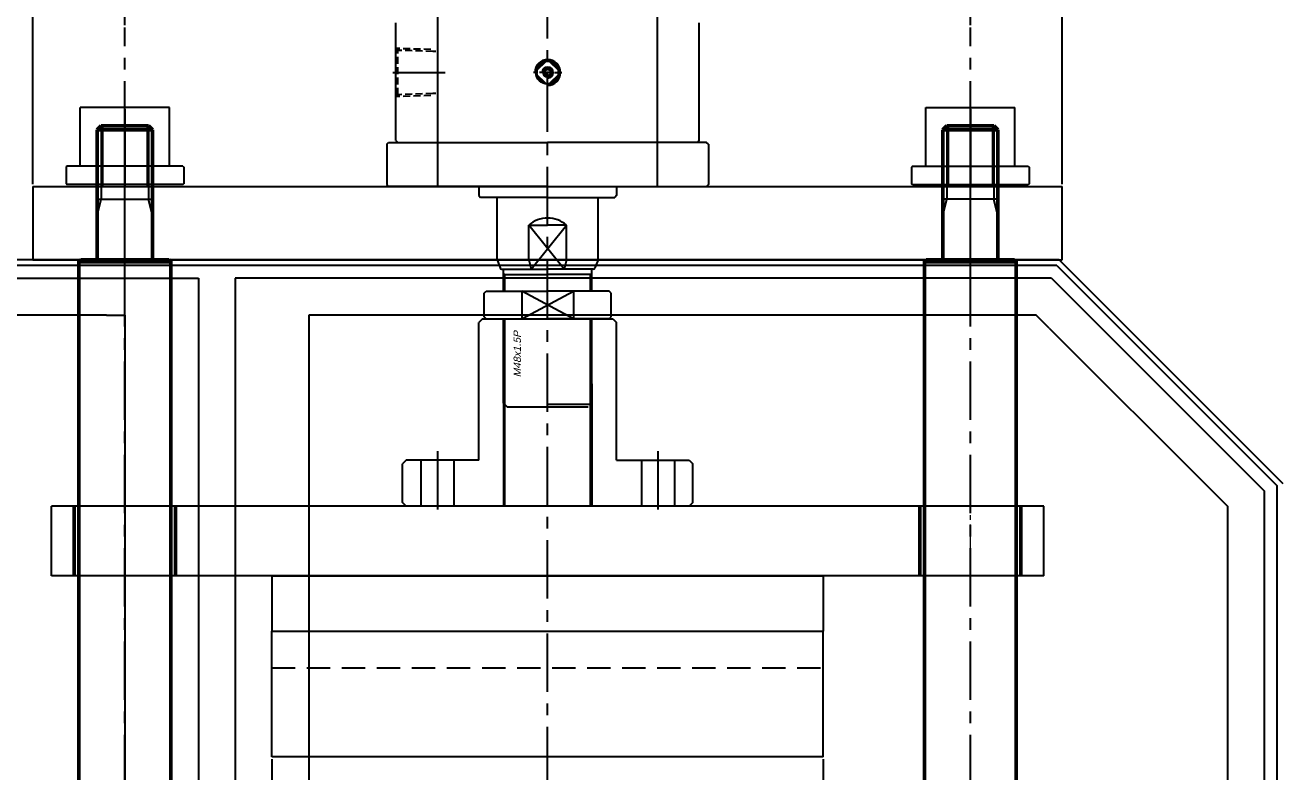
# Model space of a CAD drawing. Header units: millimetres. Extents: x 30636 to 38225, y -21023 to -5848.
# Drawn here: x 34709 to 35393, y -8483 to -8076 of the extents above; entities that cross this region are included whole.
import ezdxf

# ---------------------------------------------------------------- set-up
doc = ezdxf.new("R2010")
doc.units = ezdxf.units.MM
for name, pattern in [('CENTER', [50.8, 31.75, -6.35, 6.35, -6.35]), ('CENTER2', [28.575, 19.05, -3.175, 3.175, -3.175]), ('CENTERX2', [20.32, 12.7, -2.54, 2.54, -2.54]), ('DASHED', [19.05, 12.7, -6.35]), ('HIDDEN', [0.375, 0.25, -0.125])]:
    doc.linetypes.add(name, pattern=pattern)
doc.layers.add('C', color=1, linetype='CENTER2')
for name, color, linetype, lineweight in [('CENTER', 1, 'CENTERX2', 0), ('thread', 3, 'Continuous', 25), ('vis', 1, 'Continuous', 50)]:
    doc.layers.add(name, color=color, linetype=linetype, lineweight=lineweight)
doc.styles.add('ADESK1', font='simplex.shx')
doc.styles.get("Standard").update_dxf_attribs({"font": 'arial.ttf', "oblique": 15, "height": 10})
doc.dimstyles.new('ISO-25', dxfattribs={"dimtxt": 10, "dimasz": 2.5, "dimexe": 1.25, "dimexo": 0.625, "dimtad": 1, "dimtxsty": 'Standard', "dimcen": 2.5, "dimclrd": 1, "dimclre": 1, "dimclrt": 1, "dimadec": 0, "dimazin": 0, "dimtfac": 1, "dimtmove": 0, "dimatfit": 3, "dimfxl": 1, "dimtfillclr": 1, "dimarcsym": 0})

# ---------------------------------------------------------------- blocks, each defined once
blk = doc.blocks.new('*D1135')
at = {"color": 1, "lineweight": -2, "transparency": 16777216}
for p, q in [((34713.25, -8162.73), (34713.25, -7654.17)), ((34718.25, -7656.67), (35268.25, -7656.67)), ((35273.25, -8162.73), (35273.25, -7654.17))]:
    blk.add_line(p, q, dxfattribs=at)
at = {"color": 1, "transparency": 16777216}
for points in [[(34718.25, -7655.84), (34718.25, -7657.51), (34713.25, -7656.67)], [(35268.25, -7655.84), (35268.25, -7657.51), (35273.25, -7656.67)]]:
    blk.add_solid(points, dxfattribs=at)
at = {"layer": 'Defpoints', "color": 0, "transparency": 16777216}
for p in [(35273.25, -7656.67), (34713.25, -8163.98), (35273.25, -8163.98)]:
    blk.add_point(p, dxfattribs=at)
at = {"color": 1, "transparency": 16777216, "insert": (34993.25, -7645.42), "char_height": 20, "attachment_point": 5, "style": 'ADESK1'}
blk.add_mtext('560', dxfattribs=at)
blk = doc.blocks.new('*D1136')
at = {"color": 1, "lineweight": -2, "transparency": 16777216}
for p, q in [((34763.25, -8076.17), (34763.25, -7714.82)), ((34768.25, -7717.32), (35218.25, -7717.32)), ((35223.25, -8076.17), (35223.25, -7714.82))]:
    blk.add_line(p, q, dxfattribs=at)
at = {"color": 1, "transparency": 16777216}
for points in [[(34768.25, -7716.48), (34768.25, -7718.15), (34763.25, -7717.32)], [(35218.25, -7716.48), (35218.25, -7718.15), (35223.25, -7717.32)]]:
    blk.add_solid(points, dxfattribs=at)
at = {"layer": 'Defpoints', "color": 0, "transparency": 16777216}
for p in [(35223.25, -7717.32), (34763.25, -8077.42), (35223.25, -8077.42)]:
    blk.add_point(p, dxfattribs=at)
at = {"color": 1, "transparency": 16777216, "insert": (34993.25, -7706.07), "char_height": 20, "attachment_point": 5, "style": 'ADESK1'}
blk.add_mtext('460', dxfattribs=at)
blk = doc.blocks.new('*D1141')
at = {"color": 1, "lineweight": -2, "transparency": 16777216}
for p, q in [((34843.25, -8475.73), (34843.25, -8527.72)), ((35143.25, -8475.73), (35143.25, -8527.72)), ((34848.25, -8525.22), (35138.25, -8525.22))]:
    blk.add_line(p, q, dxfattribs=at)
at = {"color": 1, "transparency": 16777216}
for points in [[(34848.25, -8524.39), (34848.25, -8526.06), (34843.25, -8525.22)], [(35138.25, -8524.39), (35138.25, -8526.06), (35143.25, -8525.22)]]:
    blk.add_solid(points, dxfattribs=at)
at = {"layer": 'Defpoints', "color": 0, "transparency": 16777216}
for p in [(34843.25, -8474.48), (35143.25, -8474.48), (35143.25, -8525.22)]:
    blk.add_point(p, dxfattribs=at)
at = {"color": 1, "transparency": 16777216, "insert": (34993.25, -8513.97), "char_height": 20, "attachment_point": 5, "style": 'ADESK1'}
blk.add_mtext('300', dxfattribs=at)

msp = doc.modelspace()

# ---------------------------------------------------------------- linework, layer by layer
at = {"color": 1, "linetype": 'CENTER'}
for p, q in [((34993.24794, -8743.79799), (34993.24794, -7778.98138)), ((34993.24794, -8743.79799), (34993.24794, -7778.98138)), ((34763.24794, -9357.72667), (34763.24794, -8077.41833)), ((35223.24794, -9357.72667), (35223.24794, -8077.41833)), ((34763.24794, -8168.30351), (34763.24794, -8116.68262)), ((35223.24794, -8168.30351), (35223.24794, -8116.68262)), ((34763.24794, -8208.98138), (34763.24794, -8158.98138)), ((35223.24794, -8208.98138), (35223.24794, -8158.98138)), ((34933.24791, -8307.98138), (34933.24791, -8342.98138)), ((35053.24798, -8307.98138), (35053.24798, -8342.98138))]:
    msp.add_line(p, q, dxfattribs=at)
for p, q in [((34910.74794, -8138.98138), (34910.74794, -8074.98138)), ((35075.74794, -8138.98138), (35075.74794, -8074.98138)), ((34992.05762, -8096.10064), (34987.3672, -8100.79105)), ((34999.12868, -8100.79105), (34994.43827, -8096.10064)), ((34992.05762, -8107.86212), (34987.3672, -8103.17171)), ((34999.12868, -8103.17171), (34994.43827, -8107.86212)), ((34763.24794, -8121.98138), (34763.24794, -8163.98138)), ((35223.24794, -8121.98138), (35223.24794, -8163.98138)), ((34905.74794, -8140.98138), (34906.74794, -8139.98138)), ((34905.74794, -8140.98138), (34905.74794, -8162.98138)), ((34906.74794, -8139.98138), (34993.24794, -8139.98138)), ((34910.74794, -8138.98138), (34911.74794, -8139.98138)), ((35079.74794, -8139.98138), (34993.24794, -8139.98138)), ((35075.74794, -8138.98138), (35074.74794, -8139.98138)), ((35080.74794, -8140.98138), (35079.74794, -8139.98138)), ((35080.74794, -8140.98138), (35080.74794, -8162.98138)), ((34905.74794, -8162.98138), (34906.74794, -8163.98138)), ((35080.74794, -8162.98138), (35079.74794, -8163.98138)), ((34993.24794, -8163.98138), (34906.74794, -8163.98138)), ((34955.74794, -8163.98138), (34955.74794, -8168.98138)), ((34955.74794, -8168.98138), (34956.74794, -8169.98138)), ((34993.24794, -8163.98138), (35079.74794, -8163.98138)), ((35030.74794, -8168.98138), (35029.74794, -8169.98138)), ((35030.74794, -8163.98138), (35030.74794, -8168.98138)), ((34982.95231, -8203.98138), (34984.29206, -8208.98138)), ((35003.54357, -8203.98138), (35002.20383, -8208.98138)), ((34969.24794, -8220.98138), (34969.24794, -8208.98138)), ((35017.24794, -8220.98138), (35017.24794, -8208.98138)), ((34969.99794, -8211.98138), (34969.24794, -8211.30503)), ((35016.49794, -8211.98138), (35017.24794, -8211.30503)), ((34958.74794, -8221.98138), (34959.74794, -8220.98138)), ((34958.74794, -8234.98138), (34958.74794, -8221.98138)), ((34959.74794, -8220.98138), (34993.24794, -8220.98138)), ((34979.1767, -8220.98138), (34979.1767, -8235.98138)), ((35026.74794, -8220.98138), (34993.24794, -8220.98138)), ((35007.31919, -8220.98138), (35007.31919, -8235.98138)), ((35027.74794, -8221.98138), (35026.74794, -8220.98138)), ((35027.74794, -8234.98138), (35027.74794, -8221.98138)), ((34959.74794, -8235.98138), (34958.74794, -8234.98138)), ((34959.74794, -8235.98138), (34993.24794, -8235.98138)), ((34969.24794, -8281.98138), (34969.24794, -8235.98138)), ((35026.74794, -8235.98138), (34993.24794, -8235.98138)), ((35017.24794, -8281.98138), (35017.24794, -8235.98138)), ((35026.74794, -8235.98138), (35027.74794, -8234.98138)), ((34969.24794, -8281.98138), (34971.24794, -8283.98138)), ((34971.24794, -8283.98138), (35015.24794, -8283.98138)), ((35016.49794, -8282.73138), (34993.24794, -8282.73138))]:
    msp.add_line(p, q)
at = {"color": 4, "linetype": 'HIDDEN', "ltscale": 15}
for p, q in [((34929.73589, -8089.48051), (34910.74794, -8088.88714)), ((34911.74794, -8089.91888), (34910.74794, -8088.88714)), ((34930.74794, -8090.51263), (34911.74794, -8089.91888)), ((34911.74794, -8114.04388), (34911.74794, -8089.91888)), ((34932.42958, -8090.48138), (34930.74794, -8090.48138)), ((34911.74794, -8114.04388), (34910.74794, -8115.07562)), ((34929.73589, -8114.48224), (34910.74794, -8115.07562)), ((34930.74794, -8113.45013), (34911.74794, -8114.04388)), ((34932.42958, -8113.48138), (34930.74794, -8113.48138))]:
    msp.add_line(p, q, dxfattribs=at)
at = {"color": 4}
for p, q in [((34738.99923, -8153.00475), (34738.99923, -8121.00475)), ((34787.49665, -8121.00475), (34738.99923, -8121.00475)), ((34787.49665, -8153.00475), (34787.49665, -8121.00475)), ((35198.99923, -8153.00475), (35198.99923, -8121.00475)), ((35198.99923, -8121.00475), (35247.49665, -8121.00475)), ((35247.49665, -8153.00475), (35247.49665, -8121.00475)), ((34731.74794, -8153.00475), (34731.24794, -8153.50475)), ((34794.74794, -8153.00475), (34731.74794, -8153.00475)), ((34794.74794, -8153.00475), (34795.24794, -8153.50475)), ((35191.74794, -8153.00475), (35191.24794, -8153.50475)), ((35191.74794, -8153.00475), (35254.74794, -8153.00475)), ((35254.74794, -8153.00475), (35255.24794, -8153.50475)), ((34731.24794, -8162.50475), (34731.74794, -8163.00475)), ((34794.74794, -8163.00475), (34731.74794, -8163.00475)), ((34794.74794, -8163.00475), (34795.24794, -8162.50475)), ((35191.74794, -8163.00475), (35191.24794, -8162.50475)), ((35191.74794, -8163.00475), (35254.74794, -8163.00475)), ((35255.24794, -8162.50475), (35254.74794, -8163.00475)), ((34359.14744, -8213.98138), (34803.24794, -8213.98138)), ((34803.24794, -8213.98138), (34803.24794, -8787.98136)), ((34823.24794, -8213.98138), (34823.24794, -8787.98136)), ((35267.34845, -8213.98138), (34823.24794, -8213.98138)), ((35267.34845, -8213.98138), (35376.17688, -8322.80981)), ((35376.17688, -8322.80981), (35383.24794, -8329.88087)), ((35383.24794, -8777.98136), (35383.24794, -8329.88087))]:
    msp.add_line(p, q, dxfattribs=at)
at = {"color": 0}
for p, q in [((34751.12359, -8131.98138), (34751.12359, -8163.98138)), ((34775.3723, -8131.98138), (34775.3723, -8163.98138)), ((35211.12359, -8131.98138), (35211.12359, -8163.98138)), ((35235.3723, -8131.98138), (35235.3723, -8163.98138)), ((34969.24794, -8271.48138), (34969.24794, -8337.98138)), ((35017.24794, -8271.48138), (35017.24794, -8337.98138))]:
    msp.add_line(p, q, dxfattribs=at)
at = {"color": 4, "linetype": 'CENTER'}
for p, q in [((34731.24794, -8153.50475), (34731.24794, -8162.50475)), ((34795.24794, -8153.50475), (34795.24794, -8162.50475)), ((35191.24794, -8153.50475), (35191.24794, -8162.50475)), ((35255.24794, -8153.50475), (35255.24794, -8162.50475))]:
    msp.add_line(p, q, dxfattribs=at)
at = {"color": 3}
for p, q in [((34713.24794, -8163.98138), (34713.24794, -8203.98138)), ((34713.24794, -8163.98138), (35273.24794, -8163.98138)), ((35273.24794, -8203.98138), (35273.24794, -8163.98138)), ((34713.24794, -8203.98138), (35273.24794, -8203.98138)), ((34969.99794, -8220.98138), (34969.99794, -8211.98138)), ((35016.49794, -8220.98138), (35016.49794, -8211.98138)), ((35007.31919, -8235.98138), (34979.1767, -8220.98138)), ((34979.1767, -8235.98138), (35007.31919, -8220.98138)), ((34969.99794, -8337.98138), (34969.99794, -8235.98138)), ((35016.49794, -8337.98138), (35016.49794, -8235.98138)), ((35263.24794, -8337.98138), (34723.24794, -8337.98138)), ((34723.24794, -8375.98138), (34723.24794, -8337.98138)), ((35263.24794, -8375.98138), (35263.24794, -8337.98138)), ((35263.24794, -8375.98138), (34723.24794, -8375.98138))]:
    msp.add_line(p, q, dxfattribs=at)
at = {"color": 2}
for p, q in [((34748.24794, -8203.98138), (34748.24794, -8163.98138)), ((34778.24794, -8203.98138), (34778.24794, -8163.98138)), ((35208.24794, -8203.98138), (35208.24794, -8163.98138)), ((35238.24794, -8203.98138), (35238.24794, -8163.98138)), ((34843.24794, -8375.98138), (34843.24794, -8405.98138)), ((35143.24794, -8375.98138), (35143.24794, -8405.98138)), ((34843.24794, -8474.48138), (34843.24794, -8405.98138)), ((34843.24794, -8405.98138), (35143.24794, -8405.98138)), ((35143.24794, -8474.48138), (35143.24794, -8405.98138)), ((35143.24794, -8474.48138), (34843.24794, -8474.48138))]:
    msp.add_line(p, q, dxfattribs=at)
at = {"color": 7}
for p, q in [((34993.24794, -8169.98138), (34956.74794, -8169.98138)), ((34965.74794, -8203.98138), (34965.74794, -8169.98138)), ((34993.24794, -8169.98138), (35029.74794, -8169.98138)), ((35020.74794, -8203.98138), (35020.74794, -8169.98138)), ((34982.95231, -8184.98138), (34993.24794, -8184.98138)), ((34982.95231, -8203.98138), (34982.95231, -8184.98138)), ((35003.54357, -8184.98138), (34993.24794, -8184.98138)), ((35003.54357, -8203.98138), (35003.54357, -8184.98138)), ((34965.74794, -8203.98138), (34967.4965, -8208.35277)), ((35020.74794, -8203.98138), (35018.99939, -8208.35277)), ((34968.42498, -8208.98138), (34993.24794, -8208.98138)), ((35018.07091, -8208.98138), (34993.24794, -8208.98138)), ((34969.99794, -8211.98138), (34993.24794, -8211.98138)), ((35016.49794, -8211.98138), (34993.24794, -8211.98138))]:
    msp.add_line(p, q, dxfattribs=at)
at = {"color": 1}
for p, q in [((35002.20383, -8208.98138), (34982.95231, -8184.98138)), ((34984.29206, -8208.98138), (35003.54357, -8184.98138))]:
    msp.add_line(p, q, dxfattribs=at)
at = {"color": 5}
for p, q in [((35271.49058, -8203.98138), (34355.0053, -8203.98138)), ((35271.49058, -8203.98138), (35393.24794, -8325.73874)), ((35270.24794, -8206.98138), (34356.24794, -8206.98138)), ((35270.24794, -8206.98138), (35390.24794, -8326.98138)), ((34753.24794, -8233.98138), (34377.43171, -8233.98138)), ((34753.24794, -8233.98138), (34763.24794, -8233.98138)), ((34763.24794, -8233.98138), (34763.24794, -8767.98136)), ((34863.24794, -8233.98138), (34863.24794, -8767.98136)), ((34873.24794, -8233.98138), (34863.24794, -8233.98138)), ((35259.06418, -8233.98138), (34873.24794, -8233.98138)), ((35266.13524, -8241.05245), (35259.06418, -8233.98138)), ((35266.13524, -8241.05245), (35356.17688, -8331.09408)), ((35390.24794, -8797.98136), (35390.24794, -8326.98138)), ((35356.17688, -8331.09408), (35363.24794, -8338.16515)), ((35363.24794, -8757.98136), (35363.24794, -8338.16515))]:
    msp.add_line(p, q, dxfattribs=at)
at = {"color": 6}
for p, q in [((34957.74791, -8235.98138), (34955.74791, -8237.98138)), ((34955.74791, -8312.98138), (34955.74791, -8237.98138)), ((34957.74791, -8235.98138), (35028.74798, -8235.98138)), ((35028.74798, -8235.98138), (35030.74798, -8237.98138)), ((35030.74798, -8312.98138), (35030.74798, -8237.98138)), ((34916.24791, -8312.98138), (34914.24791, -8314.98138)), ((34955.74791, -8312.98138), (34916.24791, -8312.98138)), ((34924.24791, -8312.98138), (34924.24791, -8337.98138)), ((34942.24791, -8312.98138), (34942.24791, -8337.98138)), ((35030.74798, -8312.98138), (35070.24798, -8312.98138)), ((35044.24798, -8312.98138), (35044.24798, -8337.98138)), ((35062.24798, -8312.98138), (35062.24798, -8337.98138)), ((35070.24798, -8312.98138), (35072.24798, -8314.98138)), ((34914.24791, -8335.98138), (34914.24791, -8314.98138)), ((35072.24798, -8335.98138), (35072.24798, -8314.98138)), ((34916.24791, -8337.98138), (34914.24791, -8335.98138)), ((35070.86455, -8337.98138), (34916.86449, -8337.98138)), ((35072.24798, -8335.98138), (35070.24798, -8337.98138)), ((34843.24794, -8375.98138), (35143.24794, -8375.98138))]:
    msp.add_line(p, q, dxfattribs=at)
at = {"color": 2, "linetype": 'DASHED'}
msp.add_line((34843.24794, -8425.98138), (35143.24794, -8425.98138), dxfattribs=at)
msp.add_lwpolyline([(34991.74794, -8102.8474), (34993.24794, -8103.71343), (34994.74794, -8102.8474), (34994.74794, -8101.11535), (34993.24794, -8100.24933), (34991.74794, -8101.11535)], close=True)
at = {"color": 7}
for points in [[(34965.74794, -8203.98138), (34982.95231, -8203.98138)], [(35020.74794, -8203.98138), (35003.54357, -8203.98138)]]:
    msp.add_lwpolyline(points, dxfattribs=at)
for radius in [6.35, 2.5]:
    msp.add_circle((34993.24794, -8101.98138), radius)
at = {"color": 3}
for radius, start, end in [(7, 90, 180), (3, 270, 180), (7, 270, 90)]:
    msp.add_arc((34993.24794, -8101.98138), radius, start, end, dxfattribs=at)
for start, end in [(90, 270), (270, 90)]:
    msp.add_arc((34993.24794, -8101.98138), 6, start, end)
at = {"color": 7}
for centre, radius, start, end in [((34993.27389, -8197.38823), 16.13893, 90.09210801, 129.75792084), ((34993.222, -8197.38823), 16.13893, 50.24207916, 89.90789199), ((34968.42498, -8207.98138), 1, 201.80140949, 270), ((35018.07091, -8207.98138), 1, 270, 338.19859051)]:
    msp.add_arc(centre, radius, start, end, dxfattribs=at)
at = {"layer": 'C', "ltscale": 25}
for p, q in [((34933.54794, -8163.98138), (34933.54794, -7751.82858)), ((35052.94794, -8163.98138), (35052.94794, -7750.99031))]:
    msp.add_line(p, q, dxfattribs=at)
at = {"layer": 'C', "ltscale": 15}
msp.add_line((34908.96814, -8101.98138), (34937.59346, -8101.98138), dxfattribs=at)
at = {"layer": 'C', "ltscale": 0.3}
msp.add_line((34994.62651, -8101.98138), (34985.49076, -8101.98138), dxfattribs=at)
at = {"layer": 'C', "ltscale": 0.1}
msp.add_line((34991.86938, -8101.98138), (35001.00513, -8101.98138), dxfattribs=at)
at = {"layer": 'CENTER'}
for p, q in [((34763.24794, -8380.98138), (34763.24794, -8332.98138)), ((35223.24794, -8380.98138), (35223.24794, -8332.98138))]:
    msp.add_line(p, q, dxfattribs=at)
at = {"layer": 'thread'}
for p, q in [((34750.39494, -8130.98138), (34750.39494, -8170.98138)), ((34776.10094, -8130.98138), (34776.10094, -8170.98138)), ((35210.39494, -8130.98138), (35210.39494, -8170.98138)), ((35236.10094, -8130.98138), (35236.10094, -8170.98138)), ((34748.24794, -8179.73138), (34750.39494, -8170.98138)), ((34748.24794, -8170.98138), (34778.24794, -8170.98138)), ((34778.24794, -8179.73138), (34776.10094, -8170.98138)), ((35238.24794, -8170.98138), (35208.24794, -8170.98138)), ((35208.24794, -8179.73138), (35210.39494, -8170.98138)), ((35238.24794, -8179.73138), (35236.10094, -8170.98138))]:
    msp.add_line(p, q, dxfattribs=at)
at = {"layer": 'vis'}
for p, q in [((34750.39494, -8130.98138), (34748.24794, -8133.12838)), ((34748.24794, -8133.12838), (34748.24794, -8203.48138)), ((34778.24794, -8133.12838), (34748.24794, -8133.12838)), ((34776.10094, -8130.98138), (34750.39494, -8130.98138)), ((34778.24794, -8133.12838), (34776.10094, -8130.98138)), ((34778.24794, -8203.48138), (34778.24794, -8133.12838)), ((35208.24794, -8133.12838), (35210.39494, -8130.98138)), ((35208.24794, -8203.48138), (35208.24794, -8133.12838)), ((35208.24794, -8133.12838), (35238.24794, -8133.12838)), ((35210.39494, -8130.98138), (35236.10094, -8130.98138)), ((35236.10094, -8130.98138), (35238.24794, -8133.12838)), ((35238.24794, -8133.12838), (35238.24794, -8203.48138)), ((34739.24794, -8203.98138), (34738.24794, -8204.98138)), ((34738.24794, -8203.98138), (34738.24794, -8797.98136)), ((34787.24794, -8203.98138), (34739.24794, -8203.98138)), ((34788.24794, -8204.98138), (34787.24794, -8203.98138)), ((34788.24794, -8797.98136), (34788.24794, -8203.98138)), ((35198.24794, -8204.98138), (35199.24794, -8203.98138)), ((35198.24794, -8797.98136), (35198.24794, -8203.98138)), ((35199.24794, -8203.98138), (35247.24794, -8203.98138)), ((35247.24794, -8203.98138), (35248.24794, -8204.98138)), ((35248.24794, -8203.98138), (35248.24794, -8797.98136)), ((34788.24794, -8204.98138), (34738.24794, -8204.98138)), ((35198.24794, -8204.98138), (35248.24794, -8204.98138))]:
    msp.add_line(p, q, dxfattribs=at)
at = {"layer": 'vis', "color": 2}
for p, q in [((34735.74794, -8375.98138), (34735.74794, -8337.98138)), ((34738.24794, -8375.98138), (34738.24794, -8337.98138)), ((34788.24794, -8375.98138), (34788.24794, -8337.98138)), ((34790.74794, -8375.98138), (34790.74794, -8337.98138)), ((35195.74794, -8375.98138), (35195.74794, -8337.98138)), ((35198.24794, -8375.98138), (35198.24794, -8337.98138)), ((35248.24794, -8375.98138), (35248.24794, -8337.98138)), ((35250.74794, -8375.98138), (35250.74794, -8337.98138))]:
    msp.add_line(p, q, dxfattribs=at)

# ---------------------------------------------------------------- texts
at = {"color": 0, "insert": (34974.71714, -8267.88148), "char_height": 4, "attachment_point": 1, "rotation": 90}
msp.add_mtext('M48x1.5P', dxfattribs=at)

# ---------------------------------------------------------------- dimensions: what is measured, and where the dimension line sits
for base, p1, p2, picture, middle in [((35273.24794, -7656.67192), (34713.24794, -8163.98138), (35273.24794, -8163.98138), '*D1135', (34993.24794, -7645.42192)), ((35223.24794, -7717.31827), (34763.24794, -8077.41833), (35223.24794, -8077.41833), '*D1136', (34993.24794, -7706.06827)), ((35143.24794, -8525.22345), (34843.24794, -8474.48138), (35143.24794, -8474.48138), '*D1141', (34993.24794, -8513.97345))]:
    dim = msp.add_linear_dim(base=base, p1=p1, p2=p2, dimstyle='ISO-25', override={"dimscale": 2, "dimdec": 4, "dimtxsty": 'ADESK1', "dimadec": 4, "dimtdec": 4})
    dim.commit()
    dim.dimension.update_dxf_attribs({"geometry": picture, "text_midpoint": middle})

doc.saveas('drawing.dxf')
